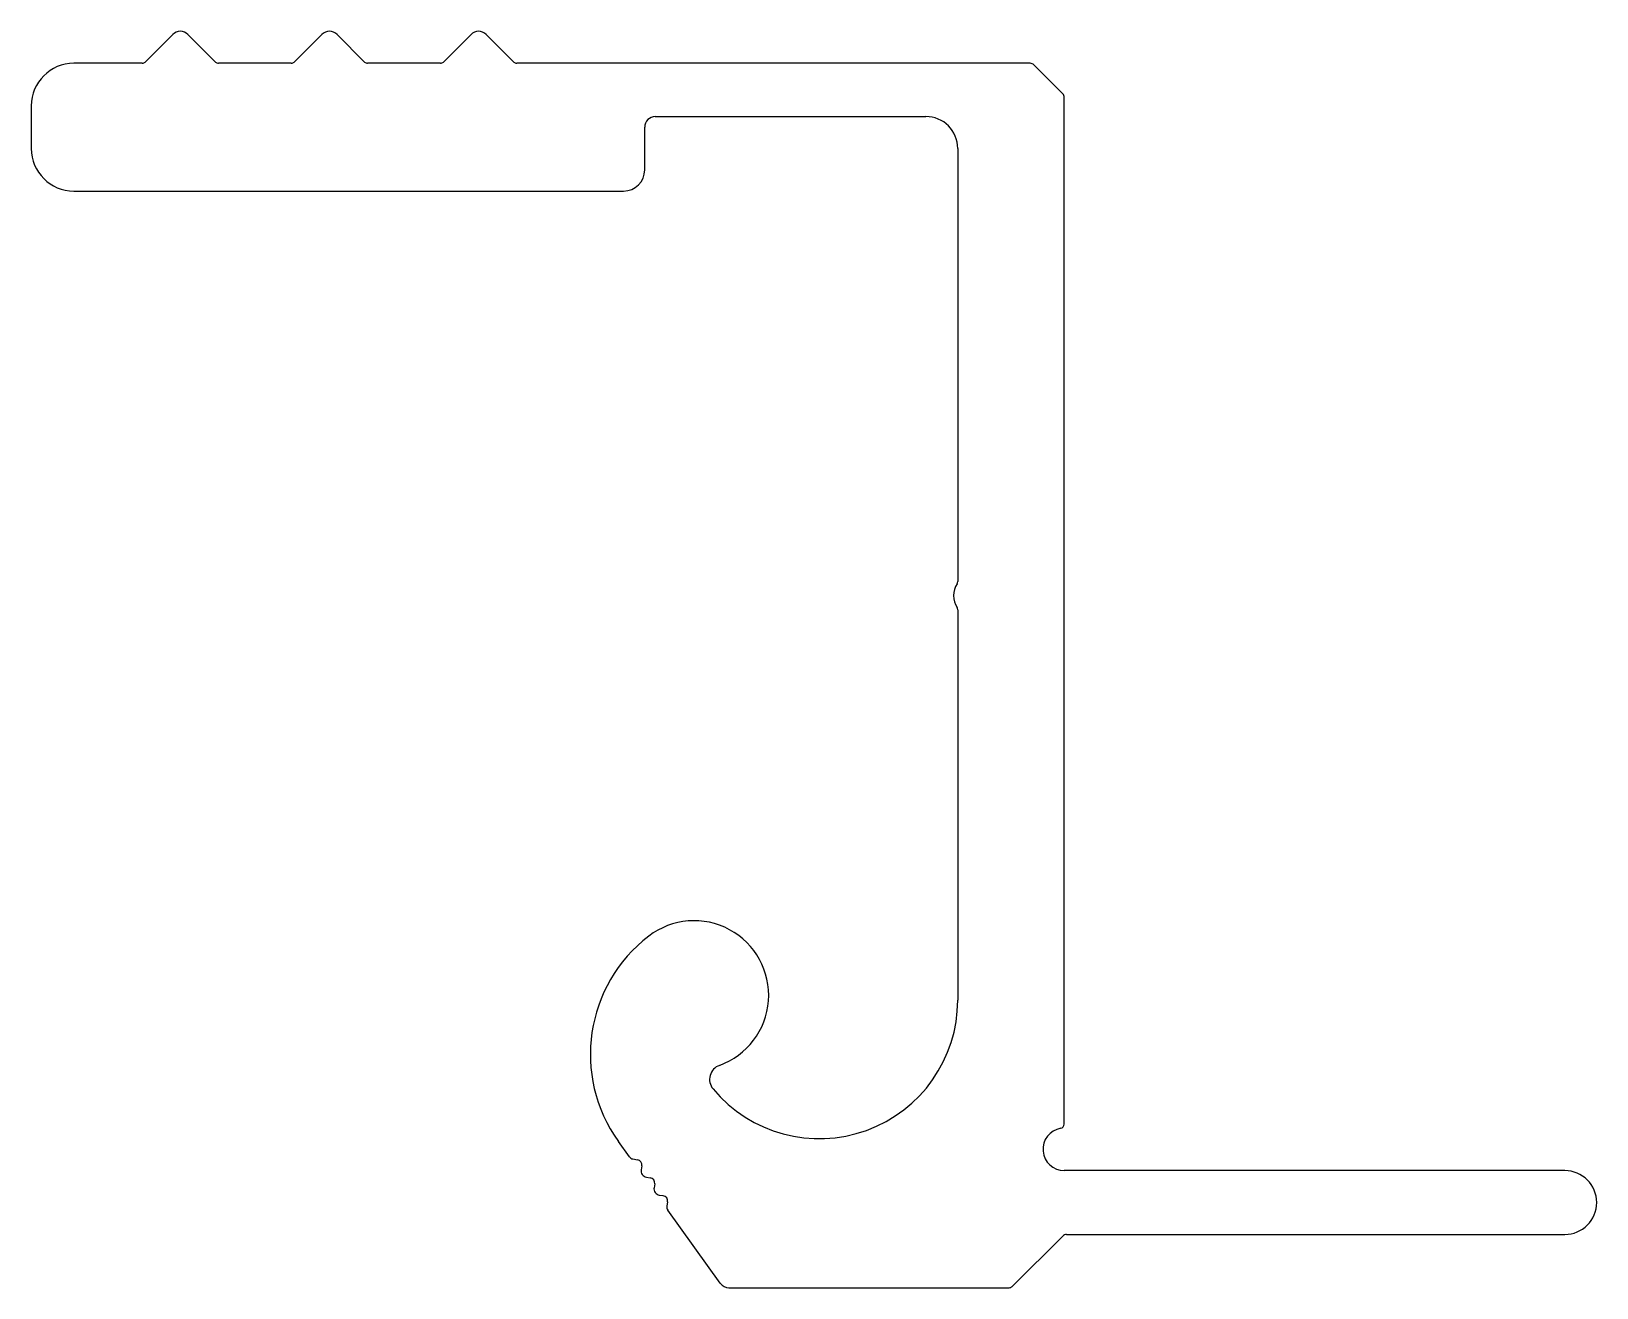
# Model space of a CAD drawing. Extents: x 1627.8 to 1701.3, y 2245.8 to 2304.8.
import ezdxf

# ---------------------------------------------------------------- set-up
doc = ezdxf.new("R2010")
doc.units = 0
doc.layers.get('0').update_dxf_attribs({"linetype": 'CONTINUOUS'})

msp = doc.modelspace()

# ---------------------------------------------------------------- linework, layer by layer
for p, q in [((1634.405, 2304.676), (1633.107, 2303.379)), ((1636.41, 2303.379), (1635.112, 2304.676)), ((1641.405, 2304.676), (1640.107, 2303.379)), ((1643.41, 2303.379), (1642.112, 2304.676)), ((1648.405, 2304.676), (1647.107, 2303.379)), ((1650.41, 2303.379), (1649.112, 2304.676)), ((1632.965, 2303.32), (1629.758, 2303.32)), ((1639.965, 2303.32), (1636.551, 2303.32)), ((1646.965, 2303.32), (1643.551, 2303.32)), ((1674.655, 2303.32), (1650.551, 2303.32)), ((1676.185, 2301.893), (1674.831, 2303.247)), ((1627.758, 2301.32), (1627.758, 2299.32)), ((1676.258, 2253.503), (1676.258, 2301.716)), ((1657.058, 2300.82), (1669.758, 2300.82)), ((1656.558, 2298.32), (1656.558, 2300.32)), ((1671.258, 2299.32), (1671.258, 2278.983)), ((1629.758, 2297.32), (1655.558, 2297.32)), ((1671.258, 2277.657), (1671.258, 2259.32)), ((1655.844, 2251.967), (1655.323, 2252.693)), ((1656.007, 2251.866), (1656.216, 2251.831)), ((1656.422, 2251.544), (1656.392, 2251.361)), ((1699.758, 2251.32), (1676.258, 2251.32)), ((1656.64, 2251.017), (1656.823, 2250.987)), ((1657.029, 2250.699), (1656.999, 2250.517)), ((1657.246, 2250.172), (1657.429, 2250.142)), ((1657.636, 2249.855), (1657.601, 2249.645)), ((1660.109, 2246.028), (1657.645, 2249.459)), ((1673.817, 2245.879), (1676.185, 2248.247)), ((1676.362, 2248.32), (1699.758, 2248.32)), ((1660.515, 2245.82), (1673.675, 2245.82))]:
    msp.add_line(p, q)
for centre, radius, start, end in [((1634.758, 2304.323), 0.5, 44.99988, 135.00007), ((1641.758, 2304.323), 0.5, 44.99986, 135.00006), ((1648.758, 2304.323), 0.5, 44.99985, 135.0002), ((1629.758, 2301.32), 2, 90, 180), ((1632.965, 2303.52), 0.2, 270, 315.00007), ((1636.551, 2303.52), 0.2, 224.99988, 270), ((1639.965, 2303.52), 0.2, 270, 315.00006), ((1643.551, 2303.52), 0.2, 224.99986, 270), ((1646.965, 2303.52), 0.2, 270, 315.0002), ((1650.551, 2303.52), 0.2, 224.99985, 270), ((1674.655, 2303.07), 0.25, 45, 90), ((1676.008, 2301.716), 0.25, 0, 45), ((1657.058, 2300.32), 0.5, 90, 180), ((1669.758, 2299.32), 1.5, 0, 90), ((1629.758, 2299.32), 2, 180, 270), ((1655.558, 2298.32), 1, 270, 0), ((1672.058, 2278.32), 1, 146.44269, 213.55731), ((1671.058, 2278.983), 0.2, 326.44269, 359.99999), ((1671.058, 2277.657), 0.2, 0, 33.55731), ((1661.008, 2256.776), 7, 127.46047, 215.68381), ((1658.88, 2259.554), 3.5, 289.84458, 127.46047), ((1664.758, 2259.32), 6.5, 219.84935, 0), ((1660.305, 2255.604), 0.7, 109.84458, 219.84935), ((1676.258, 2252.32), 1, 99.59407, 270), ((1676.058, 2253.503), 0.2, 279.59407, 0), ((1656.047, 2252.112), 0.25, 215.68381, 260.68381), ((1656.176, 2251.585), 0.25, 350.68381, 80.68381), ((1656.688, 2251.313), 0.3, 170.68381, 260.68381), ((1699.758, 2249.82), 1.5, 270, 90), ((1656.782, 2250.74), 0.25, 350.68381, 80.68381), ((1657.295, 2250.468), 0.3, 170.68381, 260.68381), ((1657.389, 2249.895), 0.25, 350.68381, 80.68381), ((1657.848, 2249.605), 0.25, 170.68381, 215.68381), ((1676.362, 2248.07), 0.25, 90, 135), ((1660.515, 2246.32), 0.5, 215.68381, 270), ((1673.675, 2246.02), 0.2, 270, 315)]:
    msp.add_arc(centre, radius, start, end)

doc.saveas('drawing.dxf')
